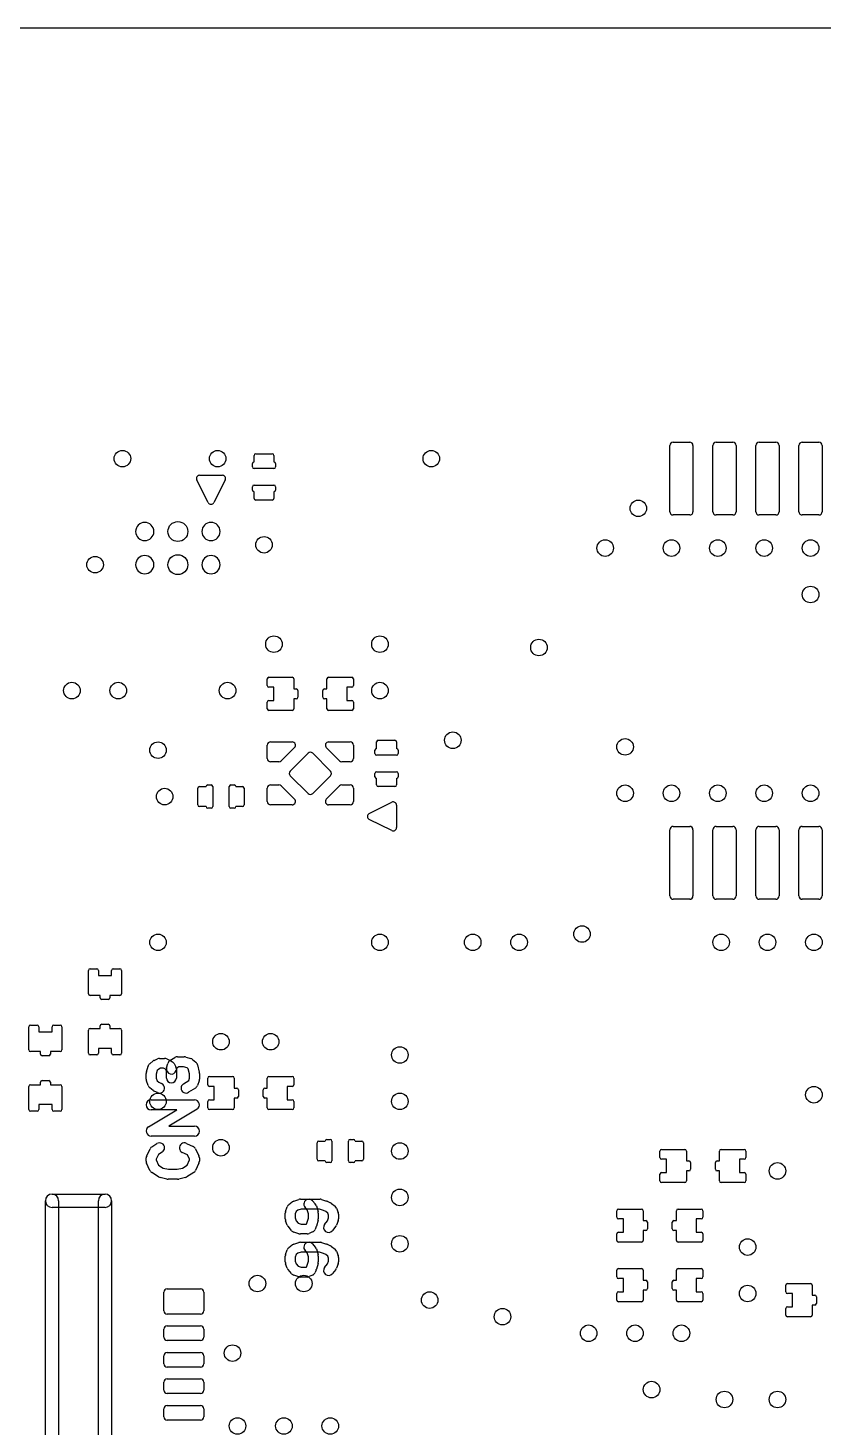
# Model space of a CAD drawing. Extents: x 0 to 45, y 0 to 50.
# Drawn here: x 10.64 to 22.64, y 28.87 to 50 of the extents above; entities that cross this region are included whole.
import ezdxf

# ---------------------------------------------------------------- set-up
doc = ezdxf.new("R2010")
doc.units = 0
for name, color, linetype in [('HOLE_1-6', 7, 'CONTINUOUS'), ('OUTLINE', 7, 'CONTINUOUS'), ('Resist-A', 7, 'CONTINUOUS'), ('Symbol-A', 7, 'CONTINUOUS')]:
    doc.layers.add(name, color=color, linetype=linetype)

msp = doc.modelspace()

# ---------------------------------------------------------------- linework, layer by layer
at = {"layer": 'HOLE_1-6'}
for centre in [(12.0625, 43.5), (13.5, 43.5), (16.725, 43.5), (19.85, 42.75), (14.2, 42.2), (19.35, 42.15), (20.35, 42.15), (21.05, 42.15), (21.75, 42.15), (22.45, 42.15), (11.65, 41.9), (22.45, 41.45), (14.35, 40.7), (15.95, 40.7), (18.35, 40.65), (11.3, 40), (12, 40), (13.65, 40), (15.95, 40), (17.05, 39.25), (12.6, 39.1), (19.65, 39.15), (12.7, 38.4), (19.65, 38.45), (20.35, 38.45), (21.05, 38.45), (21.75, 38.45), (22.45, 38.45), (19, 36.325), (12.6, 36.2), (15.95, 36.2), (17.35, 36.2), (18.05, 36.2), (21.1, 36.2), (21.8, 36.2), (22.5, 36.2), (13.55, 34.7), (14.3, 34.7), (16.25, 34.5), (22.5, 33.9), (12.6, 33.8), (16.25, 33.8), (13.55, 33.1), (16.25, 33.05), (21.95, 32.75), (16.25, 32.35), (16.25, 31.65), (21.5, 31.6), (14.1, 31.05), (14.8, 31.05), (16.7, 30.8), (21.5, 30.9), (17.8, 30.55), (19.1, 30.3), (19.8, 30.3), (20.5, 30.3), (13.725, 30), (20.05, 29.45), (21.15, 29.3), (21.95, 29.3), (13.8, 28.9), (14.5, 28.9), (15.2, 28.9)]:
    msp.add_circle(centre, 0.125, dxfattribs=at)
at = {"layer": 'OUTLINE'}
msp.add_line((1, 50), (44, 50), dxfattribs=at)
at = {"layer": 'Resist-A'}
for p, q in [((20.375, 43.75), (20.625, 43.75)), ((21.025, 43.75), (21.275, 43.75)), ((21.675, 43.75), (21.925, 43.75)), ((22.325, 43.75), (22.575, 43.75)), ((14.05, 43.45), (14.05, 43.55)), ((14.075, 43.575), (14.325, 43.575)), ((14.35, 43.55), (14.35, 43.45)), ((20.325, 42.7), (20.325, 43.7)), ((20.675, 43.7), (20.675, 42.7)), ((20.975, 42.7), (20.975, 43.7)), ((21.325, 43.7), (21.325, 42.7)), ((21.625, 42.7), (21.625, 43.7)), ((21.975, 43.7), (21.975, 42.7)), ((22.275, 42.7), (22.275, 43.7)), ((22.625, 43.7), (22.625, 42.7)), ((14.025, 43.375), (14.025, 43.425)), ((14.35, 43.35), (14.05, 43.35)), ((14.375, 43.425), (14.375, 43.375)), ((14.025, 43.025), (14.025, 43.075)), ((14.05, 43.1), (14.35, 43.1)), ((14.05, 42.9), (14.05, 43)), ((14.35, 43), (14.35, 42.9)), ((14.375, 43.075), (14.375, 43.025)), ((14.325, 42.875), (14.075, 42.875)), ((20.625, 42.65), (20.375, 42.65)), ((21.275, 42.65), (21.025, 42.65)), ((21.925, 42.65), (21.675, 42.65)), ((22.575, 42.65), (22.325, 42.65)), ((14.25, 40.075), (14.25, 40.175)), ((14.275, 40.2), (14.625, 40.2)), ((14.65, 40.175), (14.65, 40.025)), ((15.15, 40.025), (15.15, 40.175)), ((15.175, 40.2), (15.525, 40.2)), ((15.55, 40.175), (15.55, 40.075)), ((14.35, 40.05), (14.275, 40.05)), ((14.35, 39.85), (14.35, 40.05)), ((14.65, 40.025), (14.6875, 40.025)), ((14.7125, 40), (14.7125, 39.9)), ((15.0875, 39.9), (15.0875, 40)), ((15.1125, 40.025), (15.15, 40.025)), ((15.525, 40.05), (15.45, 40.05)), ((15.45, 40.05), (15.45, 39.85)), ((14.25, 39.725), (14.25, 39.825)), ((14.275, 39.85), (14.35, 39.85)), ((14.6875, 39.875), (14.65, 39.875)), ((14.65, 39.875), (14.65, 39.725)), ((15.15, 39.875), (15.1125, 39.875)), ((15.15, 39.725), (15.15, 39.875)), ((15.45, 39.85), (15.525, 39.85)), ((15.55, 39.825), (15.55, 39.725)), ((14.625, 39.7), (14.275, 39.7)), ((15.525, 39.7), (15.175, 39.7)), ((14.25, 38.975), (14.25, 39.175)), ((14.3, 39.225), (14.62429, 39.225)), ((14.65964, 39.13964), (14.45964, 38.93964)), ((15.34036, 38.93964), (15.14036, 39.13964)), ((15.17571, 39.225), (15.5, 39.225)), ((15.55, 39.175), (15.55, 38.975)), ((15.875, 39.05), (15.875, 39.1)), ((15.9, 39.125), (15.9, 39.225)), ((15.925, 39.25), (16.175, 39.25)), ((16.2, 39.225), (16.2, 39.125)), ((16.225, 39.1), (16.225, 39.05)), ((14.42429, 38.925), (14.3, 38.925)), ((14.59595, 38.78536), (14.86464, 39.05405)), ((14.93536, 39.05405), (15.20405, 38.78536)), ((15.5, 38.925), (15.37571, 38.925)), ((16.2, 39.025), (15.9, 39.025)), ((14.86464, 38.44595), (14.59595, 38.71464)), ((15.20405, 38.71464), (14.93536, 38.44595)), ((15.875, 38.7), (15.875, 38.75)), ((15.9, 38.775), (16.2, 38.775)), ((15.9, 38.575), (15.9, 38.675)), ((16.2, 38.675), (16.2, 38.575)), ((16.225, 38.75), (16.225, 38.7)), ((13.2, 38.275), (13.2, 38.525)), ((13.225, 38.55), (13.325, 38.55)), ((13.35, 38.575), (13.4, 38.575)), ((13.425, 38.55), (13.425, 38.25)), ((13.675, 38.25), (13.675, 38.55)), ((13.7, 38.575), (13.75, 38.575)), ((13.775, 38.55), (13.875, 38.55)), ((13.9, 38.525), (13.9, 38.275)), ((14.25, 38.325), (14.25, 38.525)), ((14.3, 38.575), (14.42429, 38.575)), ((14.45964, 38.56036), (14.65964, 38.36036)), ((15.14036, 38.36036), (15.34036, 38.56036)), ((15.37571, 38.575), (15.5, 38.575)), ((15.55, 38.525), (15.55, 38.325)), ((16.175, 38.55), (15.925, 38.55)), ((13.325, 38.25), (13.225, 38.25)), ((13.875, 38.25), (13.775, 38.25)), ((14.62429, 38.275), (14.3, 38.275)), ((15.5, 38.275), (15.17571, 38.275)), ((13.4, 38.225), (13.35, 38.225)), ((13.75, 38.225), (13.7, 38.225)), ((20.325, 36.9), (20.325, 37.9)), ((20.375, 37.95), (20.625, 37.95)), ((20.675, 37.9), (20.675, 36.9)), ((20.975, 36.9), (20.975, 37.9)), ((21.025, 37.95), (21.275, 37.95)), ((21.325, 37.9), (21.325, 36.9)), ((21.625, 36.9), (21.625, 37.9)), ((21.675, 37.95), (21.925, 37.95)), ((21.975, 37.9), (21.975, 36.9)), ((22.275, 36.9), (22.275, 37.9)), ((22.325, 37.95), (22.575, 37.95)), ((22.625, 37.9), (22.625, 36.9)), ((20.625, 36.85), (20.375, 36.85)), ((21.275, 36.85), (21.025, 36.85)), ((21.925, 36.85), (21.675, 36.85)), ((22.575, 36.85), (22.325, 36.85)), ((11.55, 35.425), (11.55, 35.775)), ((11.575, 35.8), (11.675, 35.8)), ((11.7, 35.775), (11.7, 35.7)), ((11.9, 35.7), (11.9, 35.775)), ((11.925, 35.8), (12.025, 35.8)), ((12.05, 35.775), (12.05, 35.425)), ((11.7, 35.7), (11.9, 35.7)), ((11.725, 35.4), (11.575, 35.4)), ((11.725, 35.3625), (11.725, 35.4)), ((11.85, 35.3375), (11.75, 35.3375)), ((12.025, 35.4), (11.875, 35.4)), ((11.875, 35.4), (11.875, 35.3625)), ((10.65, 34.575), (10.65, 34.925)), ((10.675, 34.95), (10.775, 34.95)), ((10.8, 34.925), (10.8, 34.85)), ((11, 34.85), (11, 34.925)), ((11.025, 34.95), (11.125, 34.95)), ((11.15, 34.925), (11.15, 34.575)), ((11.55, 34.525), (11.55, 34.875)), ((11.575, 34.9), (11.725, 34.9)), ((11.725, 34.9), (11.725, 34.9375)), ((11.75, 34.9625), (11.85, 34.9625)), ((11.875, 34.9375), (11.875, 34.9)), ((11.875, 34.9), (12.025, 34.9)), ((12.05, 34.875), (12.05, 34.525)), ((10.8, 34.85), (11, 34.85)), ((10.825, 34.55), (10.675, 34.55)), ((10.825, 34.5125), (10.825, 34.55)), ((10.95, 34.4875), (10.85, 34.4875)), ((11.125, 34.55), (10.975, 34.55)), ((10.975, 34.55), (10.975, 34.5125)), ((11.675, 34.5), (11.575, 34.5)), ((11.9, 34.6), (11.7, 34.6)), ((11.7, 34.6), (11.7, 34.525)), ((11.9, 34.525), (11.9, 34.6)), ((12.025, 34.5), (11.925, 34.5)), ((10.65, 33.675), (10.65, 34.025)), ((10.675, 34.05), (10.825, 34.05)), ((10.825, 34.05), (10.825, 34.0875)), ((10.85, 34.1125), (10.95, 34.1125)), ((10.975, 34.0875), (10.975, 34.05)), ((10.975, 34.05), (11.125, 34.05)), ((11.15, 34.025), (11.15, 33.675)), ((13.35, 34.05), (13.35, 34.15)), ((13.375, 34.175), (13.725, 34.175)), ((13.45, 34.025), (13.375, 34.025)), ((13.45, 33.825), (13.45, 34.025)), ((13.75, 34.15), (13.75, 34)), ((14.25, 34), (14.25, 34.15)), ((14.275, 34.175), (14.625, 34.175)), ((14.625, 34.025), (14.55, 34.025)), ((14.55, 34.025), (14.55, 33.825)), ((14.65, 34.15), (14.65, 34.05)), ((13.375, 33.825), (13.45, 33.825)), ((13.75, 34), (13.7875, 34)), ((13.7875, 33.85), (13.75, 33.85)), ((13.75, 33.85), (13.75, 33.7)), ((13.8125, 33.975), (13.8125, 33.875)), ((14.1875, 33.875), (14.1875, 33.975)), ((14.2125, 34), (14.25, 34)), ((14.25, 33.85), (14.2125, 33.85)), ((14.25, 33.7), (14.25, 33.85)), ((14.55, 33.825), (14.625, 33.825)), ((10.775, 33.65), (10.675, 33.65)), ((11, 33.75), (10.8, 33.75)), ((10.8, 33.75), (10.8, 33.675)), ((11, 33.675), (11, 33.75)), ((11.125, 33.65), (11.025, 33.65)), ((13.35, 33.7), (13.35, 33.8)), ((13.725, 33.675), (13.375, 33.675)), ((14.625, 33.675), (14.275, 33.675)), ((14.65, 33.8), (14.65, 33.7)), ((15, 32.925), (15, 33.175)), ((15.025, 33.2), (15.125, 33.2)), ((15.15, 33.225), (15.2, 33.225)), ((15.225, 33.2), (15.225, 32.9)), ((15.475, 32.9), (15.475, 33.2)), ((15.5, 33.225), (15.55, 33.225)), ((15.575, 33.2), (15.675, 33.2)), ((15.7, 33.175), (15.7, 32.925)), ((20.175, 32.95), (20.175, 33.05)), ((20.2, 33.075), (20.55, 33.075)), ((20.575, 33.05), (20.575, 32.9)), ((21.075, 32.9), (21.075, 33.05)), ((21.1, 33.075), (21.45, 33.075)), ((21.475, 33.05), (21.475, 32.95)), ((15.125, 32.9), (15.025, 32.9)), ((15.2, 32.875), (15.15, 32.875)), ((15.55, 32.875), (15.5, 32.875)), ((15.675, 32.9), (15.575, 32.9)), ((20.275, 32.925), (20.2, 32.925)), ((20.275, 32.725), (20.275, 32.925)), ((20.575, 32.9), (20.6125, 32.9)), ((20.6375, 32.875), (20.6375, 32.775)), ((21.0125, 32.775), (21.0125, 32.875)), ((21.0375, 32.9), (21.075, 32.9)), ((21.45, 32.925), (21.375, 32.925)), ((21.375, 32.925), (21.375, 32.725)), ((20.175, 32.6), (20.175, 32.7)), ((20.2, 32.725), (20.275, 32.725)), ((20.55, 32.575), (20.2, 32.575)), ((20.6125, 32.75), (20.575, 32.75)), ((20.575, 32.75), (20.575, 32.6)), ((21.075, 32.75), (21.0375, 32.75)), ((21.075, 32.6), (21.075, 32.75)), ((21.45, 32.575), (21.1, 32.575)), ((21.375, 32.725), (21.45, 32.725)), ((21.475, 32.7), (21.475, 32.6)), ((19.525, 32.05), (19.525, 32.15)), ((19.55, 32.175), (19.9, 32.175)), ((19.925, 32.15), (19.925, 32)), ((20.425, 32), (20.425, 32.15)), ((20.45, 32.175), (20.8, 32.175)), ((20.825, 32.15), (20.825, 32.05)), ((19.625, 32.025), (19.55, 32.025)), ((19.625, 31.825), (19.625, 32.025)), ((19.925, 32), (19.9625, 32)), ((19.9875, 31.975), (19.9875, 31.875)), ((20.3625, 31.875), (20.3625, 31.975)), ((20.3875, 32), (20.425, 32)), ((20.8, 32.025), (20.725, 32.025)), ((20.725, 32.025), (20.725, 31.825)), ((19.525, 31.7), (19.525, 31.8)), ((19.55, 31.825), (19.625, 31.825)), ((19.9625, 31.85), (19.925, 31.85)), ((19.925, 31.85), (19.925, 31.7)), ((20.425, 31.85), (20.3875, 31.85)), ((20.425, 31.7), (20.425, 31.85)), ((20.725, 31.825), (20.8, 31.825)), ((20.825, 31.8), (20.825, 31.7)), ((19.9, 31.675), (19.55, 31.675)), ((20.8, 31.675), (20.45, 31.675)), ((19.55, 31.275), (19.9, 31.275)), ((20.45, 31.275), (20.8, 31.275)), ((19.525, 31.15), (19.525, 31.25)), ((19.625, 31.125), (19.55, 31.125)), ((19.625, 30.925), (19.625, 31.125)), ((19.925, 31.25), (19.925, 31.1)), ((19.925, 31.1), (19.9625, 31.1)), ((19.9875, 31.075), (19.9875, 30.975)), ((20.3625, 30.975), (20.3625, 31.075)), ((20.3875, 31.1), (20.425, 31.1)), ((20.425, 31.1), (20.425, 31.25)), ((20.8, 31.125), (20.725, 31.125)), ((20.725, 31.125), (20.725, 30.925)), ((20.825, 31.25), (20.825, 31.15)), ((12.69, 30.64), (12.69, 30.92)), ((12.74, 30.97), (13.24, 30.97)), ((13.29, 30.92), (13.29, 30.64)), ((19.525, 30.8), (19.525, 30.9)), ((19.55, 30.925), (19.625, 30.925)), ((19.9625, 30.95), (19.925, 30.95)), ((19.925, 30.95), (19.925, 30.8)), ((20.425, 30.95), (20.3875, 30.95)), ((20.425, 30.8), (20.425, 30.95)), ((20.725, 30.925), (20.8, 30.925)), ((20.825, 30.9), (20.825, 30.8)), ((22.075, 30.925), (22.075, 31.025)), ((22.1, 31.05), (22.45, 31.05)), ((22.175, 30.9), (22.1, 30.9)), ((22.175, 30.7), (22.175, 30.9)), ((22.475, 31.025), (22.475, 30.875)), ((22.475, 30.875), (22.5125, 30.875)), ((19.9, 30.775), (19.55, 30.775)), ((20.8, 30.775), (20.45, 30.775)), ((22.075, 30.575), (22.075, 30.675)), ((22.1, 30.7), (22.175, 30.7)), ((22.5125, 30.725), (22.475, 30.725)), ((22.475, 30.725), (22.475, 30.575)), ((22.5375, 30.85), (22.5375, 30.75)), ((13.24, 30.59), (12.74, 30.59)), ((22.45, 30.55), (22.1, 30.55)), ((12.69, 30.24), (12.69, 30.36)), ((12.74, 30.41), (13.24, 30.41)), ((13.29, 30.36), (13.29, 30.24)), ((13.24, 30.19), (12.74, 30.19)), ((12.74, 30.01), (13.24, 30.01)), ((12.69, 29.84), (12.69, 29.96)), ((13.29, 29.96), (13.29, 29.84)), ((13.24, 29.79), (12.74, 29.79)), ((12.74, 29.61), (13.24, 29.61)), ((12.69, 29.44), (12.69, 29.56)), ((13.24, 29.39), (12.74, 29.39)), ((13.29, 29.56), (13.29, 29.44)), ((12.69, 29.04), (12.69, 29.16)), ((12.74, 29.21), (13.24, 29.21)), ((13.29, 29.16), (13.29, 29.04)), ((13.24, 28.99), (12.74, 28.99))]:
    msp.add_line(p, q, dxfattribs=at)
for centre in [(12.9, 42.4), (12.9, 41.9)]:
    msp.add_circle(centre, 0.15, dxfattribs=at)
for centre, radius, start, end in [((20.375, 43.7), 0.05, 90, 180), ((20.625, 43.7), 0.05, 0, 90), ((21.025, 43.7), 0.05, 90, 180), ((21.275, 43.7), 0.05, 0, 90), ((21.675, 43.7), 0.05, 90, 180), ((21.925, 43.7), 0.05, 0, 90), ((22.325, 43.7), 0.05, 90, 180), ((22.575, 43.7), 0.05, 0, 90), ((14.075, 43.55), 0.025, 90, 180), ((14.325, 43.55), 0.025, 0, 90), ((14.05, 43.425), 0.025, 90, 180), ((14.05, 43.375), 0.025, 180, -90), ((14.35, 43.425), 0.025, 0, 90), ((14.35, 43.375), 0.025, -90, 0), ((14.05, 43.075), 0.025, 90, 180), ((14.05, 43.025), 0.025, 180, -90), ((14.075, 42.9), 0.025, 180, -90), ((14.325, 42.9), 0.025, -90, 0), ((14.35, 43.075), 0.025, 0, 90), ((14.35, 43.025), 0.025, -90, 0), ((20.375, 42.7), 0.05, 180, -90), ((20.625, 42.7), 0.05, -90, 0), ((21.025, 42.7), 0.05, 180, -90), ((21.275, 42.7), 0.05, -90, 0), ((21.675, 42.7), 0.05, 180, -90), ((21.925, 42.7), 0.05, -90, 0), ((22.325, 42.7), 0.05, 180, -90), ((22.575, 42.7), 0.05, -90, 0), ((12.4, 42.4), 0.1375, 0, 180), ((13.4, 42.4), 0.1375, 90, -90), ((13.4, 42.4), 0.1375, -90, 90), ((12.4, 42.4), 0.1375, 180, 0), ((12.4, 41.9), 0.1375, 90, -90), ((12.4, 41.9), 0.1375, -90, 90), ((13.4, 41.9), 0.1375, 0, 180), ((13.4, 41.9), 0.1375, 180, 0), ((14.275, 40.175), 0.025, 90, 180), ((14.625, 40.175), 0.025, 0, 90), ((15.175, 40.175), 0.025, 90, 180), ((15.525, 40.175), 0.025, 0, 90), ((14.275, 40.075), 0.025, 180, -90), ((14.6875, 40), 0.025, 0, 90), ((15.1125, 40), 0.025, 90, 180), ((15.525, 40.075), 0.025, -90, 0), ((14.275, 39.825), 0.025, 90, 180), ((14.275, 39.725), 0.025, 180, -90), ((14.625, 39.725), 0.025, -90, 0), ((14.6875, 39.9), 0.025, -90, 0), ((15.1125, 39.9), 0.025, 180, -90), ((15.175, 39.725), 0.025, 180, -90), ((15.525, 39.825), 0.025, 0, 90), ((15.525, 39.725), 0.025, -90, 0), ((14.3, 39.175), 0.05, 90, 180), ((14.62429, 39.175), 0.05, -45.008103, 90), ((15.17572, 39.175), 0.05, 90.011459, -135), ((15.5, 39.175), 0.05, 0, 90), ((15.9, 39.1), 0.025, 90, 180), ((15.925, 39.225), 0.025, 90, 180), ((16.175, 39.225), 0.025, 0, 90), ((16.2, 39.1), 0.025, 0, 90), ((14.3, 38.975), 0.05, 180, -90), ((14.42428, 38.975), 0.05, -89.988541, -45), ((14.9, 39.01869), 0.05, 45, 135), ((15.37571, 38.975), 0.05, -134.991897, -90), ((15.5, 38.975), 0.05, -90, 0), ((15.9, 39.05), 0.025, 180, -90), ((16.2, 39.05), 0.025, -90, 0), ((14.63131, 38.75), 0.05, 135, -135), ((15.16869, 38.75), 0.05, -45, 45), ((15.9, 38.75), 0.025, 90, 180), ((15.9, 38.7), 0.025, 180, -90), ((16.2, 38.75), 0.025, 0, 90), ((16.2, 38.7), 0.025, -90, 0), ((13.225, 38.525), 0.025, 90, 180), ((13.35, 38.55), 0.025, 90, 180), ((13.4, 38.55), 0.025, 0, 90), ((13.7, 38.55), 0.025, 90, 180), ((13.75, 38.55), 0.025, 0, 90), ((13.875, 38.525), 0.025, 0, 90), ((14.3, 38.525), 0.05, 90, 180), ((14.42429, 38.525), 0.05, 45.008103, 90), ((15.37572, 38.525), 0.05, 90.011459, 135), ((15.5, 38.525), 0.05, 0, 90), ((15.925, 38.575), 0.025, 180, -90), ((16.175, 38.575), 0.025, -90, 0), ((13.225, 38.275), 0.025, 180, -90), ((13.35, 38.25), 0.025, 180, -90), ((13.4, 38.25), 0.025, -90, 0), ((13.7, 38.25), 0.025, 180, -90), ((13.75, 38.25), 0.025, -90, 0), ((13.875, 38.275), 0.025, -90, 0), ((14.3, 38.325), 0.05, 180, -90), ((14.62428, 38.325), 0.05, -89.988541, 45), ((14.9, 38.48131), 0.05, -135, -45), ((15.17571, 38.325), 0.05, 134.991897, -90), ((15.5, 38.325), 0.05, -90, 0), ((20.375, 37.9), 0.05, 90, 180), ((20.625, 37.9), 0.05, 0, 90), ((21.025, 37.9), 0.05, 90, 180), ((21.275, 37.9), 0.05, 0, 90), ((21.675, 37.9), 0.05, 90, 180), ((21.925, 37.9), 0.05, 0, 90), ((22.325, 37.9), 0.05, 90, 180), ((22.575, 37.9), 0.05, 0, 90), ((20.375, 36.9), 0.05, 180, -90), ((20.625, 36.9), 0.05, -90, 0), ((21.025, 36.9), 0.05, 180, -90), ((21.275, 36.9), 0.05, -90, 0), ((21.675, 36.9), 0.05, 180, -90), ((21.925, 36.9), 0.05, -90, 0), ((22.325, 36.9), 0.05, 180, -90), ((22.575, 36.9), 0.05, -90, 0), ((11.575, 35.775), 0.025, 90, 180), ((11.675, 35.775), 0.025, 0, 90), ((11.925, 35.775), 0.025, 90, 180), ((12.025, 35.775), 0.025, 0, 90), ((11.575, 35.425), 0.025, 180, -90), ((11.75, 35.3625), 0.025, 180, -90), ((11.85, 35.3625), 0.025, -90, 0), ((12.025, 35.425), 0.025, -90, 0), ((10.675, 34.925), 0.025, 90, 180), ((10.775, 34.925), 0.025, 0, 90), ((11.025, 34.925), 0.025, 90, 180), ((11.125, 34.925), 0.025, 0, 90), ((11.575, 34.875), 0.025, 90, 180), ((11.75, 34.9375), 0.025, 90, 180), ((11.85, 34.9375), 0.025, 0, 90), ((12.025, 34.875), 0.025, 0, 90), ((10.675, 34.575), 0.025, 180, -90), ((10.85, 34.5125), 0.025, 180, -90), ((10.95, 34.5125), 0.025, -90, 0), ((11.125, 34.575), 0.025, -90, 0), ((11.575, 34.525), 0.025, 180, -90), ((11.675, 34.525), 0.025, -90, 0), ((11.925, 34.525), 0.025, 180, -90), ((12.025, 34.525), 0.025, -90, 0), ((10.675, 34.025), 0.025, 90, 180), ((10.85, 34.0875), 0.025, 90, 180), ((10.95, 34.0875), 0.025, 0, 90), ((11.125, 34.025), 0.025, 0, 90), ((13.375, 34.15), 0.025, 90, 180), ((13.375, 34.05), 0.025, 180, -90), ((13.725, 34.15), 0.025, 0, 90), ((14.275, 34.15), 0.025, 90, 180), ((14.625, 34.15), 0.025, 0, 90), ((14.625, 34.05), 0.025, -90, 0), ((13.375, 33.8), 0.025, 90, 180), ((13.7875, 33.975), 0.025, 0, 90), ((13.7875, 33.875), 0.025, -90, 0), ((14.2125, 33.975), 0.025, 90, 180), ((14.2125, 33.875), 0.025, 180, -90), ((14.625, 33.8), 0.025, 0, 90), ((10.675, 33.675), 0.025, 180, -90), ((10.775, 33.675), 0.025, -90, 0), ((11.025, 33.675), 0.025, 180, -90), ((11.125, 33.675), 0.025, -90, 0), ((13.375, 33.7), 0.025, 180, -90), ((13.725, 33.7), 0.025, -90, 0), ((14.275, 33.7), 0.025, 180, -90), ((14.625, 33.7), 0.025, -90, 0), ((15.025, 33.175), 0.025, 90, 180), ((15.15, 33.2), 0.025, 90, 180), ((15.2, 33.2), 0.025, 0, 90), ((15.5, 33.2), 0.025, 90, 180), ((15.55, 33.2), 0.025, 0, 90), ((15.675, 33.175), 0.025, 0, 90), ((20.2, 33.05), 0.025, 90, 180), ((20.55, 33.05), 0.025, 0, 90), ((21.1, 33.05), 0.025, 90, 180), ((21.45, 33.05), 0.025, 0, 90), ((15.025, 32.925), 0.025, 180, -90), ((15.15, 32.9), 0.025, 180, -90), ((15.2, 32.9), 0.025, -90, 0), ((15.5, 32.9), 0.025, 180, -90), ((15.55, 32.9), 0.025, -90, 0), ((15.675, 32.925), 0.025, -90, 0), ((20.2, 32.95), 0.025, 180, -90), ((20.6125, 32.875), 0.025, 0, 90), ((20.6125, 32.775), 0.025, -90, 0), ((21.0375, 32.875), 0.025, 90, 180), ((21.0375, 32.775), 0.025, 180, -90), ((21.45, 32.95), 0.025, -90, 0), ((20.2, 32.7), 0.025, 90, 180), ((20.2, 32.6), 0.025, 180, -90), ((20.55, 32.6), 0.025, -90, 0), ((21.1, 32.6), 0.025, 180, -90), ((21.45, 32.7), 0.025, 0, 90), ((21.45, 32.6), 0.025, -90, 0), ((19.55, 32.15), 0.025, 90, 180), ((19.9, 32.15), 0.025, 0, 90), ((20.45, 32.15), 0.025, 90, 180), ((20.8, 32.15), 0.025, 0, 90), ((19.55, 32.05), 0.025, 180, -90), ((19.9625, 31.975), 0.025, 0, 90), ((20.3875, 31.975), 0.025, 90, 180), ((20.8, 32.05), 0.025, -90, 0), ((19.55, 31.8), 0.025, 90, 180), ((19.55, 31.7), 0.025, 180, -90), ((19.9, 31.7), 0.025, -90, 0), ((19.9625, 31.875), 0.025, -90, 0), ((20.3875, 31.875), 0.025, 180, -90), ((20.45, 31.7), 0.025, 180, -90), ((20.8, 31.8), 0.025, 0, 90), ((20.8, 31.7), 0.025, -90, 0), ((19.55, 31.25), 0.025, 90, 180), ((19.9, 31.25), 0.025, 0, 90), ((20.45, 31.25), 0.025, 90, 180), ((20.8, 31.25), 0.025, 0, 90), ((19.55, 31.15), 0.025, 180, -90), ((19.9625, 31.075), 0.025, 0, 90), ((20.3875, 31.075), 0.025, 90, 180), ((20.8, 31.15), 0.025, -90, 0), ((12.74, 30.92), 0.05, 90, 180), ((13.24, 30.92), 0.05, 0, 90), ((19.55, 30.9), 0.025, 90, 180), ((19.9625, 30.975), 0.025, -90, 0), ((20.3875, 30.975), 0.025, 180, -90), ((20.8, 30.9), 0.025, 0, 90), ((22.1, 31.025), 0.025, 90, 180), ((22.1, 30.925), 0.025, 180, -90), ((22.45, 31.025), 0.025, 0, 90), ((22.5125, 30.85), 0.025, 0, 90), ((12.74, 30.64), 0.05, 180, -90), ((13.24, 30.64), 0.05, -90, 0), ((19.55, 30.8), 0.025, 180, -90), ((19.9, 30.8), 0.025, -90, 0), ((20.45, 30.8), 0.025, 180, -90), ((20.8, 30.8), 0.025, -90, 0), ((22.1, 30.675), 0.025, 90, 180), ((22.5125, 30.75), 0.025, -90, 0), ((22.1, 30.575), 0.025, 180, -90), ((22.45, 30.575), 0.025, -90, 0), ((12.74, 30.36), 0.05, 90, 180), ((12.74, 30.24), 0.05, 180, -90), ((13.24, 30.36), 0.05, 0, 90), ((13.24, 30.24), 0.05, -90, 0), ((12.74, 29.96), 0.05, 90, 180), ((13.24, 29.96), 0.05, 0, 90), ((12.74, 29.84), 0.05, 180, -90), ((13.24, 29.84), 0.05, -90, 0), ((12.74, 29.56), 0.05, 90, 180), ((13.24, 29.56), 0.05, 0, 90), ((12.74, 29.44), 0.05, 180, -90), ((13.24, 29.44), 0.05, -90, 0), ((12.74, 29.16), 0.05, 90, 180), ((13.24, 29.16), 0.05, 0, 90), ((12.74, 29.04), 0.05, 180, -90), ((13.24, 29.04), 0.05, -90, 0)]:
    msp.add_arc(centre, radius, start, end, dxfattribs=at)
at = {"layer": 'Symbol-A'}
for p, q in [((13.35528, 42.83944), (13.18618, 43.17764)), ((13.2309, 43.25), (13.5691, 43.25)), ((13.61382, 43.17764), (13.44472, 42.83944)), ((15.78944, 38.14472), (16.12764, 38.31382)), ((16.2, 38.2691), (16.2, 37.9309)), ((16.12764, 37.88618), (15.78944, 38.05528)), ((12.62358, 34.44903), (12.7, 34.44903)), ((12.77973, 34.41463), (12.85614, 34.46138)), ((12.89528, 34.4724), (12.99717, 34.4724)), ((13.01911, 34.46912), (13.09552, 34.44575)), ((12.42421, 34.24301), (12.44968, 34.33067)), ((12.47474, 34.36822), (12.52568, 34.40913)), ((12.54135, 34.41881), (12.59229, 34.44219)), ((12.58712, 34.26608), (12.57123, 34.2114)), ((12.61236, 34.28636), (12.58712, 34.26608)), ((12.63997, 34.29903), (12.61236, 34.28636)), ((12.68361, 34.29903), (12.63997, 34.29903)), ((12.71377, 34.28519), (12.68361, 34.29903)), ((12.71914, 34.2815), (12.71377, 34.28519)), ((12.72689, 34.26726), (12.71914, 34.2815)), ((12.72689, 34.15195), (12.72689, 34.26726)), ((12.72938, 34.30551), (12.74636, 34.3698)), ((12.73129, 34.44219), (12.78223, 34.41881)), ((12.79345, 34.41244), (12.81893, 34.39491)), ((12.84228, 34.369), (12.86775, 34.32224)), ((12.8837, 34.30239), (12.8744, 34.26721)), ((12.87689, 34.28636), (12.87689, 34.15195)), ((12.9164, 34.3224), (12.8837, 34.30239)), ((12.98596, 34.3224), (12.9164, 34.3224)), ((13.03786, 34.30653), (12.98596, 34.3224)), ((13.05725, 34.29095), (13.03786, 34.30653)), ((13.075, 34.21359), (13.05725, 34.29095)), ((13.12054, 34.43251), (13.17149, 34.3916)), ((13.19763, 34.34989), (13.2231, 34.23885)), ((12.42123, 34.13442), (12.42123, 34.22208)), ((12.45121, 34.03869), (12.42574, 34.10882)), ((12.57123, 34.2114), (12.57123, 34.14762)), ((12.57123, 34.14762), (12.58503, 34.10962)), ((12.58503, 34.10962), (12.61236, 34.08767)), ((12.61236, 34.08767), (12.65487, 34.06816)), ((12.98262, 34.06343), (13.0628, 34.11402)), ((13.0628, 34.11402), (13.075, 34.14762)), ((13.075, 34.14762), (13.075, 34.21359)), ((13.22049, 34.10882), (13.19502, 34.03869)), ((13.225, 34.22208), (13.225, 34.13442)), ((12.52568, 33.9649), (12.47474, 34.00581)), ((12.49623, 33.8224), (13.15, 33.8224)), ((12.59229, 33.93184), (12.54135, 33.95522)), ((13.16455, 34.00086), (13.06266, 33.93657)), ((12.45727, 33.41409), (12.88223, 33.6724)), ((12.88223, 33.6724), (12.49623, 33.6724)), ((13.18896, 33.68331), (12.764, 33.425)), ((12.764, 33.425), (13.15, 33.425)), ((13.15, 33.275), (12.49623, 33.275)), ((12.42873, 32.97814), (12.47967, 33.08334)), ((12.50803, 33.11463), (12.58444, 33.16138)), ((12.60508, 32.99816), (12.57123, 32.92825)), ((12.66272, 33.03342), (12.60508, 32.99816)), ((13.0433, 32.99372), (12.96589, 33.02923)), ((13.02845, 33.16557), (13.13034, 33.11882)), ((13.075, 32.92825), (13.0433, 32.99372)), ((13.16656, 33.08334), (13.2175, 32.97814)), ((12.42123, 32.8987), (12.42123, 32.94545)), ((12.479, 32.75639), (12.42806, 32.86743)), ((12.57123, 32.92825), (12.57123, 32.91508)), ((12.57123, 32.91508), (12.60604, 32.8392)), ((12.60604, 32.8392), (12.67828, 32.79362)), ((12.67828, 32.79362), (12.75944, 32.775)), ((12.75944, 32.775), (12.88679, 32.775)), ((12.88679, 32.775), (12.96795, 32.79362)), ((12.96795, 32.79362), (13.04019, 32.8392)), ((13.04019, 32.8392), (13.075, 32.91508)), ((13.075, 32.91508), (13.075, 32.92825)), ((13.21817, 32.86743), (13.16723, 32.75639)), ((13.225, 32.94545), (13.225, 32.8987)), ((12.60904, 32.65995), (12.50715, 32.72423)), ((12.73416, 32.6269), (12.63228, 32.65028)), ((12.89528, 32.625), (12.75094, 32.625)), ((13.01394, 32.65028), (12.91205, 32.6269)), ((13.13908, 32.72423), (13.03719, 32.65995)), ((11, 32.4), (11.8, 32.4)), ((10.9, 9.5), (10.9, 32.3)), ((11.8, 32.2), (11, 32.2)), ((11.1, 32.3), (11.1, 9.5)), ((11.7, 9.5), (11.7, 32.3)), ((11.9, 32.3), (11.9, 9.5)), ((14.52574, 32.13859), (14.55121, 32.20872)), ((14.57474, 32.2416), (14.62568, 32.28251)), ((14.65071, 32.29575), (14.72713, 32.31912)), ((14.68503, 32.13779), (14.67123, 32.09979)), ((14.70836, 32.15653), (14.68503, 32.13779)), ((14.76027, 32.1724), (14.70836, 32.15653)), ((14.74906, 32.3224), (15.04623, 32.3224)), ((15.03502, 32.1724), (14.76027, 32.1724)), ((14.85169, 32.16307), (14.82089, 32.19698)), ((14.86934, 32.10231), (14.85169, 32.16307)), ((14.93195, 32.29782), (14.9744, 32.25107)), ((14.99089, 32.22158), (15.01636, 32.13392)), ((15.09591, 32.15378), (15.03502, 32.1724)), ((15.06817, 32.31912), (15.14458, 32.29575)), ((15.13386, 32.13636), (15.09591, 32.15378)), ((15.16211, 32.11368), (15.13386, 32.13636)), ((15.15393, 32.29219), (15.20487, 32.26881)), ((15.22054, 32.25913), (15.27149, 32.21822)), ((15.29426, 32.18736), (15.31973, 32.12307)), ((14.52123, 32.02532), (14.52123, 32.11299)), ((14.55197, 31.93341), (14.5265, 31.99769)), ((14.61386, 31.85017), (14.56292, 31.91446)), ((14.67123, 32.09979), (14.67123, 32.03964)), ((14.67123, 32.03964), (14.68735, 31.99895)), ((14.68735, 31.99895), (14.71691, 31.96164)), ((14.71691, 31.96164), (14.76027, 31.94838)), ((14.76027, 31.94838), (14.83456, 31.94838)), ((14.83456, 31.94838), (14.84389, 31.95266)), ((14.84389, 31.95266), (14.84801, 31.96257)), ((14.84801, 31.96257), (14.86934, 32.036)), ((14.86934, 32.036), (14.86934, 32.10231)), ((14.98814, 31.90891), (14.97116, 31.868)), ((15.01636, 32.00439), (14.99089, 31.91673)), ((15.01934, 32.11299), (15.01934, 32.02532)), ((15.1148, 31.94333), (15.15888, 31.99895)), ((15.15888, 31.99895), (15.175, 32.03964)), ((15.175, 32.08113), (15.16211, 32.11368)), ((15.175, 32.03964), (15.175, 32.08113)), ((15.28331, 31.91446), (15.23236, 31.85017)), ((15.31973, 31.99769), (15.29426, 31.93341)), ((15.325, 32.09545), (15.325, 32.02532)), ((14.72713, 31.80166), (14.65071, 31.82503)), ((14.85094, 31.79838), (14.74906, 31.79838)), ((14.93316, 31.82858), (14.88221, 31.80521)), ((14.52574, 31.48859), (14.55121, 31.55872)), ((14.57474, 31.5916), (14.62568, 31.63251)), ((14.65071, 31.64575), (14.72713, 31.66912)), ((14.68503, 31.48779), (14.67123, 31.44979)), ((14.70836, 31.50653), (14.68503, 31.48779)), ((14.76027, 31.5224), (14.70836, 31.50653)), ((14.74906, 31.6724), (15.04623, 31.6724)), ((15.03502, 31.5224), (14.76027, 31.5224)), ((14.85169, 31.51307), (14.82089, 31.54698)), ((14.86934, 31.45231), (14.85169, 31.51307)), ((14.93195, 31.64782), (14.9744, 31.60107)), ((14.99089, 31.57158), (15.01636, 31.48392)), ((15.09591, 31.50378), (15.03502, 31.5224)), ((15.06817, 31.66912), (15.14458, 31.64575)), ((15.13386, 31.48636), (15.09591, 31.50378)), ((15.16211, 31.46368), (15.13386, 31.48636)), ((15.15393, 31.64219), (15.20487, 31.61881)), ((15.22054, 31.60913), (15.27149, 31.56822)), ((15.29426, 31.53736), (15.31973, 31.47307)), ((14.52123, 31.37532), (14.52123, 31.46299)), ((14.55197, 31.28341), (14.5265, 31.34769)), ((14.67123, 31.44979), (14.67123, 31.38964)), ((14.67123, 31.38964), (14.68735, 31.34895)), ((14.68735, 31.34895), (14.71691, 31.31164)), ((14.71691, 31.31164), (14.76027, 31.29838)), ((14.76027, 31.29838), (14.83456, 31.29838)), ((14.83456, 31.29838), (14.84389, 31.30266)), ((14.84389, 31.30266), (14.84801, 31.31257)), ((14.84801, 31.31257), (14.86934, 31.386)), ((14.86934, 31.386), (14.86934, 31.45231)), ((15.01636, 31.35439), (14.99089, 31.26673)), ((15.01934, 31.46299), (15.01934, 31.37532)), ((15.1148, 31.29333), (15.15888, 31.34895)), ((15.15888, 31.34895), (15.175, 31.38964)), ((15.175, 31.43113), (15.16211, 31.46368)), ((15.175, 31.38964), (15.175, 31.43113)), ((15.31973, 31.34769), (15.29426, 31.28341)), ((15.325, 31.44545), (15.325, 31.37532)), ((14.61386, 31.20017), (14.56292, 31.26446)), ((14.72713, 31.15166), (14.65071, 31.17503)), ((14.85094, 31.14838), (14.74906, 31.14838)), ((14.93316, 31.17858), (14.88221, 31.15521)), ((14.98814, 31.25891), (14.97116, 31.218)), ((15.28331, 31.26446), (15.23236, 31.20017))]:
    msp.add_line(p, q, dxfattribs=at)
for centre, radius, start, end in [((13.2309, 43.2), 0.05, 90, -153.434949), ((13.5691, 43.2), 0.05, -26.565051, 90), ((13.4, 42.8618), 0.05, -153.434949, -26.565051), ((16.15, 38.2691), 0.05, 0, 116.565051), ((15.8118, 38.1), 0.05, 116.565051, -116.565051), ((16.15, 37.9309), 0.05, -116.565051, 0), ((12.62358, 34.37403), 0.075, 90, 114.653767), ((12.7, 34.37403), 0.075, 65.341711, 90), ((12.89528, 34.3974), 0.075, 90, 121.459584), ((12.99717, 34.3974), 0.075, 72.990506, 90), ((13.07358, 34.37403), 0.075, 51.235202, 72.993747), ((12.49623, 34.22208), 0.075, 163.795411, 180), ((12.5217, 34.30974), 0.075, 128.764798, 163.798544), ((12.57264, 34.35065), 0.075, 114.658289, 128.768006), ((12.80189, 34.28636), 0.075, 165.205886, -14.794876), ((12.81887, 34.35065), 0.075, 121.456363, 165.205124), ((12.75094, 34.35065), 0.075, 55.472985, 65.346233), ((12.77642, 34.33312), 0.075, 28.581194, 55.472395), ((12.80189, 34.28636), 0.075, 0, 28.576967), ((13.12453, 34.33312), 0.075, 12.92075, 51.237484), ((13.15, 34.22208), 0.075, 0, 12.918847), ((12.49623, 34.13442), 0.075, 180, -160.039856), ((12.5217, 34.06429), 0.075, -160.040392, -128.768006), ((12.62358, 34), 0.075, -114.658289, 65.346233), ((12.80189, 34.15195), 0.075, 180, 0), ((13.02264, 34), 0.075, 122.249128, -57.749116), ((13.12453, 34.06429), 0.075, -57.750872, -19.960144), ((13.15, 34.13442), 0.075, -19.959608, 0), ((12.49623, 33.7474), 0.075, 90, -90), ((12.57264, 34.02338), 0.075, -128.764798, -114.653767), ((13.15, 33.7474), 0.075, -58.704785, 90), ((12.49623, 33.35), 0.075, 121.295215, -90), ((13.15, 33.35), 0.075, -90, 90), ((12.49623, 32.94545), 0.075, 154.159265, 180), ((12.54717, 33.05065), 0.075, 121.456363, 154.159265), ((12.62358, 33.0974), 0.075, -58.543637, 121.459584), ((12.99717, 33.0974), 0.075, 65.351841, -114.646989), ((13.09906, 33.05065), 0.075, 25.840735, 65.351841), ((13.15, 32.94545), 0.075, 0, 25.840735), ((12.49623, 32.8987), 0.075, 180, -155.358784), ((12.54717, 32.78766), 0.075, -155.358784, -122.249128), ((13.09906, 32.78766), 0.075, -57.750872, -24.641216), ((13.15, 32.8987), 0.075, -24.641216, 0), ((12.64906, 32.72338), 0.075, -122.249128, -102.928196), ((12.75094, 32.7), 0.075, -102.928196, -90), ((12.89528, 32.7), 0.075, -90, -77.07925), ((12.99717, 32.72338), 0.075, -77.07925, -57.750872), ((11, 32.3), 0.1, 90, -90), ((11, 32.3), 0.1, 0, 180), ((11.8, 32.3), 0.1, 0, 180), ((11.8, 32.3), 0.1, -90, 90), ((14.59623, 32.11299), 0.075, 160.040392, 180), ((14.6217, 32.18312), 0.075, 128.764798, 160.039856), ((14.67264, 32.22403), 0.075, 107.002188, 128.768006), ((14.74906, 32.2474), 0.075, 90, 107.004156), ((14.87642, 32.2474), 0.075, 42.238747, -137.75988), ((14.91887, 32.20065), 0.075, 16.204589, 42.24012), ((14.94434, 32.11299), 0.075, 0, 16.201456), ((15.04623, 32.2474), 0.075, 72.990506, 90), ((15.12264, 32.22403), 0.075, 65.341711, 72.993747), ((15.17358, 32.20065), 0.075, 51.235202, 65.346233), ((15.22453, 32.15974), 0.075, 21.608481, 51.237484), ((15.25, 32.09545), 0.075, 0, 21.612163), ((14.59623, 32.02532), 0.075, 180, -158.384785), ((14.6217, 31.96104), 0.075, -158.384417, -141.608554), ((14.91887, 31.93766), 0.075, -22.540532, -16.201456), ((14.94434, 32.02532), 0.075, -16.204589, 0), ((15.17358, 31.89675), 0.075, 141.605061, -38.39692), ((15.22453, 31.96104), 0.075, -38.394939, -21.615215), ((15.25, 32.02532), 0.075, -21.615583, 0), ((14.67264, 31.89675), 0.075, -141.605061, -107.004156), ((14.74906, 31.87338), 0.075, -107.002188, -90), ((14.85094, 31.87338), 0.075, -90, -65.359787), ((14.90189, 31.89675), 0.075, -65.358784, -22.541258), ((14.59623, 31.46299), 0.075, 160.040392, 180), ((14.6217, 31.53312), 0.075, 128.764798, 160.039856), ((14.67264, 31.57403), 0.075, 107.002188, 128.768006), ((14.74906, 31.5974), 0.075, 90, 107.004156), ((14.87642, 31.5974), 0.075, 42.238747, -137.75988), ((14.91887, 31.55065), 0.075, 16.204589, 42.24012), ((15.04623, 31.5974), 0.075, 72.990506, 90), ((15.12264, 31.57403), 0.075, 65.341711, 72.993747), ((15.17358, 31.55065), 0.075, 51.235202, 65.346233), ((15.22453, 31.50974), 0.075, 21.608481, 51.237484), ((14.59623, 31.37532), 0.075, 180, -158.384785), ((14.6217, 31.31104), 0.075, -158.384417, -141.608554), ((14.94434, 31.46299), 0.075, 0, 16.201456), ((14.94434, 31.37532), 0.075, -16.204589, 0), ((15.17358, 31.24675), 0.075, 141.605061, -38.39692), ((15.22453, 31.31104), 0.075, -38.394939, -21.615215), ((15.25, 31.44545), 0.075, 0, 21.612163), ((15.25, 31.37532), 0.075, -21.615583, 0), ((14.67264, 31.24675), 0.075, -141.605061, -107.004156), ((14.74906, 31.22338), 0.075, -107.002188, -90), ((14.85094, 31.22338), 0.075, -90, -65.359787), ((14.90189, 31.24675), 0.075, -65.358784, -22.541258), ((14.91887, 31.28766), 0.075, -22.540532, -16.201456)]:
    msp.add_arc(centre, radius, start, end, dxfattribs=at)

doc.saveas('drawing.dxf')
